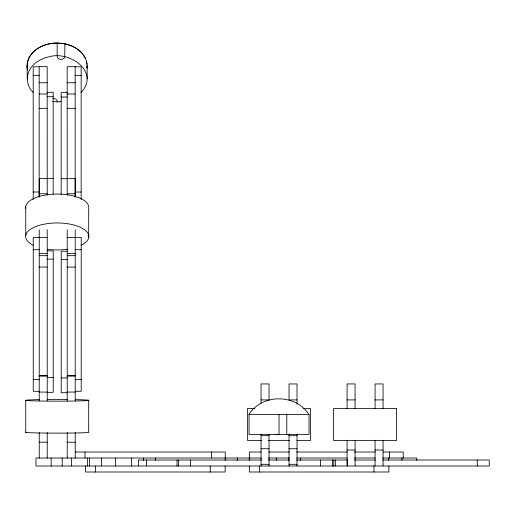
<?xml version="1.0" encoding="UTF-8"?>
<svg xmlns="http://www.w3.org/2000/svg" width="515" height="515" viewBox="0 0 515 515"><rect width="100%" height="100%" fill="white"/><g stroke="black" fill="none" stroke-linecap="round" stroke-linejoin="round"><path stroke-width="0.77" d="M33.108 92.327C26.175 86.05 25.538 74.772 31.203 67.42A29.986 23.001 0 0 1 49.408 56.702C69.622 50.657 100.38 72.042 81.016 92.539M52.511 101.455L57.171 101.925L61.047 101.532M286.54 434.525L309.013 434.525L309.013 414.453L248.925 414.453C261.974 393.64 295.745 393.64 308.794 414.453M275.152 434.525L279.033 434.525L279.033 414.453M39.179 66.66L47.174 66.66L47.226 195.185M75.158 66.66L67.162 66.66L67.22 195.185M75.158 66.834L81.158 66.834L81.158 199.215M33.185 75.325L39.179 75.325M75.158 75.351L81.158 75.351M39.179 82.748L47.174 82.748M67.162 82.748L75.158 82.748M47.174 92.262L53.174 92.262L53.174 194.322M67.162 92.584L61.169 92.584L61.169 194.516M39.179 94.013L47.174 94.013M67.162 94.013L75.158 94.013M47.174 96.723L53.174 96.723M61.169 97.045L67.162 97.045M39.179 108.337L47.174 108.337M67.162 108.337L75.158 108.337M47.174 178.364L53.174 178.364M47.226 178.589L39.23 178.589L39.23 196.885M67.22 178.589L75.216 178.589L75.216 196.885M61.169 178.692L67.162 178.692M33.185 192.005L39.179 192.005M75.158 192.031L81.158 192.031M39.23 193.775L47.226 193.775M67.22 193.775L75.216 193.775M39.23 237.409L47.226 237.409M67.22 237.409L81.209 237.46L81.209 391.284L75.216 391.284M39.23 237.492L33.237 237.492L33.237 391.316L39.23 391.316M75.216 249.691L81.209 249.691M33.237 249.724L39.23 249.724M47.226 250.85L53.225 250.85L53.225 392.327L47.226 392.327M67.22 251.249L61.221 251.249L61.221 392.726L67.22 392.726M39.23 253.374L47.226 253.374M67.22 253.374L75.216 253.374M39.23 255.672L47.226 255.672M67.22 255.672L75.216 255.672M47.226 259.122L53.225 259.122M61.221 259.521L67.22 259.521M39.23 267.053L47.226 267.053M67.22 267.053L75.216 267.053M39.23 375.396L47.226 375.396M67.22 375.396L75.216 375.396M39.23 376.124L47.226 376.124M67.22 376.124L75.216 376.124M47.226 377.553L53.225 377.553M61.221 377.959L67.22 377.959M33.237 379.574L39.23 379.574M75.216 379.536L81.209 379.536M39.23 392.076L47.226 392.076M67.22 392.076L75.216 392.076M261.041 399.904L269.036 399.904L269.036 383.945L261.041 383.945L261.041 403.136M297.02 399.904L289.024 399.904L289.024 383.945L297.02 383.945L297.02 403.934M347.091 399.904L355.086 399.904M375.075 399.904L383.07 399.904M254.919 408.517L247.561 408.517L247.561 440.505L261.717 440.505M303.142 408.517L310.506 408.517L310.506 440.505L297.046 440.505M289.198 434.525L249.048 434.525L249.048 414.453M261.041 435.696L269.036 435.696M289.024 435.696L297.02 435.696M268.347 440.505L289.353 440.505M39.23 442.198L47.226 442.198M67.22 442.198L75.216 442.198M261.041 448.745L269.036 448.745M289.024 448.745L297.02 448.745M347.091 450.013L355.086 450.013M375.075 450.013L383.07 450.013M75.338 452.016L225.255 452.016L225.209 460.41M261.33 452.016L249.337 452.016L249.337 458.009M268.547 452.016L289.43 452.016M296.621 452.016L347.149 452.016M354.346 452.016L375.216 452.016M383.192 452.016L403.251 452.016L403.251 458.009M261.523 458.009L35.96 458.009L35.96 466.004L489.25 466.004L489.25 460.011L382.619 460.011M268.238 458.009L289.43 458.009M296.646 458.009L347.149 458.009M354.346 458.009L375.178 458.009M382.761 458.009L416.744 458.009L416.744 460.41M261.678 460.011L138.438 460.011L138.438 466.004M268.238 460.011L289.546 460.011M296.505 460.011L347.477 460.011M354.314 460.011L375.48 460.011M261.041 464.305L269.036 464.305M289.024 464.305L297.02 464.305M27.327 68.295A29.986 23.001 0 0 1 57.171 43.041L64.929 43.827A29.986 23.001 0 0 1 87.009 68.295M477.257 460.011L477.257 466.004M401.938 458.009L401.938 460.41M389.604 452.016L389.604 458.009M388.889 466.004L388.889 472.004L249.305 472.004L249.305 466.004M388.535 458.009L388.535 460.41M383.07 408.73L383.07 383.945L375.075 383.945L375.075 408.73M383.07 440.209L383.07 465.882M375.075 440.209L375.075 465.882M373.967 466.004L373.967 472.004M355.086 408.73L355.086 383.945L347.091 383.945L347.091 408.73M355.086 440.209L355.086 465.882M347.329 460.011L347.329 466.004M347.091 440.209L347.091 465.882M335.336 460.011L335.336 466.004M333.784 460.011L333.784 466.004M332.503 460.011L332.503 466.004M320.51 460.011L320.51 466.004M300.425 458.009L300.425 460.41M297.02 434.1L297.02 466.004M289.024 434.1L289.024 466.004M288.4 458.009L288.4 460.41M286.791 414.453L286.791 434.525M276.33 458.009L276.33 460.41M269.036 434.1L269.036 466.004M261.041 434.1L261.041 466.004M259.367 466.004L259.367 472.004M249.299 458.009L249.299 460.41M237.273 458.009L237.273 460.41M225.139 466.004L225.139 472.004L85.548 472.004L85.548 466.004M211.607 452.016L211.607 458.009M210.217 466.004L210.217 472.004M190.582 460.011L190.582 466.004M178.589 460.011L178.589 466.004M177.038 460.011L177.038 466.004M155.517 458.009L155.517 460.41M146.434 460.011L146.434 466.004M143.492 458.009L143.492 460.41M131.428 458.009L131.428 466.004M115.572 458.009L115.553 466.004M101.5 458.009L101.5 466.004M95.616 466.004L95.616 472.004M89.468 458.009L89.468 466.004M88.696 237.582L88.696 208.672A31.582 13.499 0 0 0 57.371 194.052A31.582 13.499 0 0 0 25.724 208.543M88.696 400.258L88.696 432.227A31.582 0.824 0 0 1 55.723 433.121A31.582 0.824 0 0 1 26.143 432.149M87.505 458.009L87.505 466.004M87.151 66.049L87.151 78.924M84.988 452.016L84.988 458.009M75.216 229.774L75.216 400.895M75.216 432.587L75.216 458.086M75.158 66.815L75.158 197.129M71.527 458.009L71.527 466.004M67.22 229.774L67.22 400.895M67.22 432.587L67.22 458.086M64.929 43.827L64.684 57.474A3.914 3 0 0 1 60.017 59.277A3.914 3 0 0 1 57.171 55.923L57.171 43.041M62.206 458.009L62.206 466.004M51.152 458.009L51.152 466.004M47.226 229.774L47.226 400.895M47.226 432.587L47.226 458.086M39.23 229.774L39.23 400.895M39.23 432.587L39.23 458.086M39.179 197.103L39.179 66.802L33.185 66.802L33.185 199.485M27.186 66.049L27.186 78.924M25.75 206.425L25.75 235.336M25.75 400.393L25.75 432.362M75.448 399.646A31.582 0.824 0 0 1 80.726 400.876A31.582 0.824 0 0 1 33.546 400.87A31.582 0.824 0 0 1 39.211 399.646M47.245 399.537A31.582 0.824 0 0 1 67.626 399.543M33.108 245.179A31.582 13.499 0 0 1 35.541 226.645A31.582 13.499 0 0 1 78.969 226.671A31.582 13.499 0 0 1 81.28 245.204M67.626 249.202A31.582 13.499 0 0 1 47.245 249.266M27.456 70.008A29.986 23.001 0 0 1 46.369 44.573A29.986 23.001 0 0 1 82.509 53.998M83.784 55.749A29.986 23.001 0 0 1 85.316 58.517M86.359 61.414A29.986 23.001 0 0 1 86.9 64.394M86.977 65.907A29.986 23.001 0 0 1 86.932 67.407M52.775 98.494A3.914 3 0 0 1 57.171 101.925M396.55 408.517L333.604 408.517L333.604 440.505L396.55 440.505L396.55 408.517"/></g></svg>
